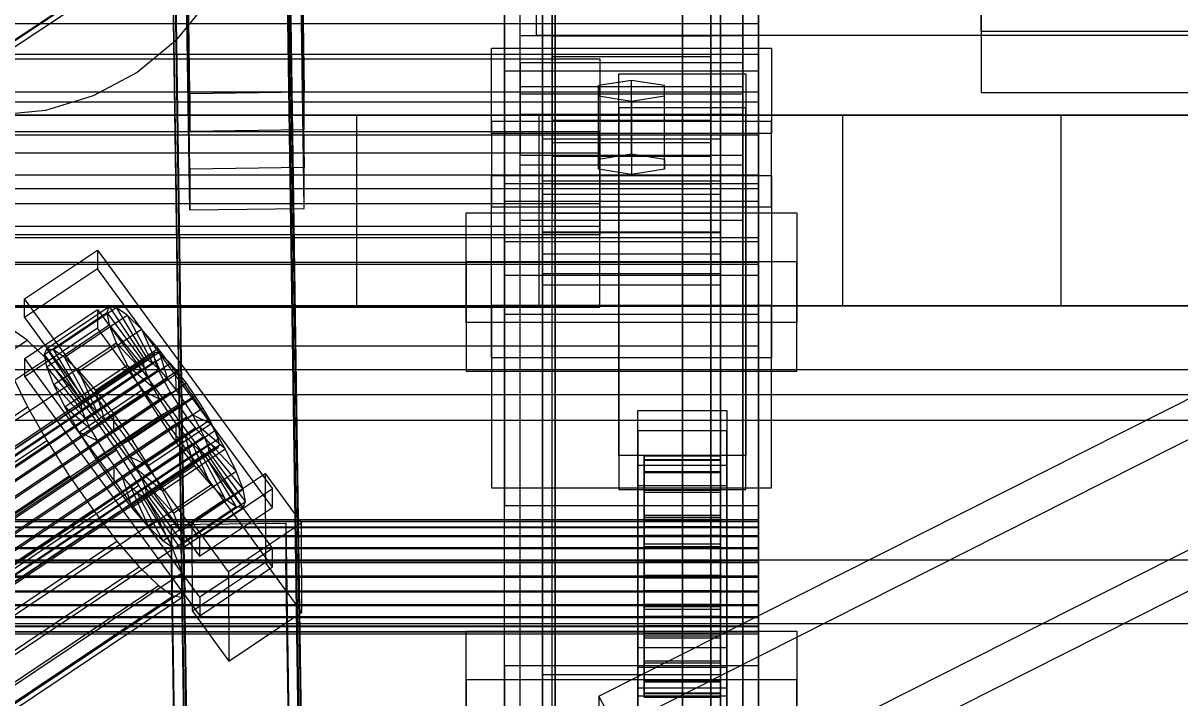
# Model space of a CAD drawing. Header units: millimetres. Extents: x -191664 to 191490, y -197311 to 10263.
# Drawn here: x 334.3 to 516.3, y -29021.7 to -28915.5 of the extents above; entities that cross this region are included whole.
import ezdxf

# ---------------------------------------------------------------- set-up
doc = ezdxf.new("R2010")
doc.units = ezdxf.units.MM
for name, color, linetype, lineweight in [('COTAS_USUARIO', 1, 'Continuous', 0), ('frontal_C01', 7, 'Continuous', 0), ('frontal_C02', 7, 'Continuous', 0), ('frontal_C03', 7, 'Continuous', 0), ('frontal_secador', 7, 'Continuous', 0)]:
    doc.layers.add(name, color=color, linetype=linetype, lineweight=lineweight)
doc.dimstyles.new('PLANTA_100', dxfattribs={"dimtxt": 250, "dimasz": 150, "dimexe": 150, "dimexo": 80, "dimgap": 100, "dimtad": 1, "dimtih": 1, "dimtoh": 1, "dimdec": 1, "dimdsep": 46, "dimcen": 0.09, "dimclrd": 1, "dimclre": 1, "dimclrt": 1, "dimadec": 0, "dimazin": 0, "dimtfac": 1, "dimtdec": 4, "dimtofl": 0, "dimtmove": 0, "dimatfit": 3, "dimfxl": 1, "dimtolj": 1, "dimtzin": 0, "dimarcsym": 0})

# ---------------------------------------------------------------- blocks, each defined once
blk = doc.blocks.new('*D116')
at = {"layer": 'COTAS_USUARIO', "color": 1, "lineweight": -2, "transparency": 16777216}
for p, q in [((1200, -29000), (1200, -28850)), ((80, -29150), (1350, -29150)), ((80, -29430), (1350, -29430)), ((1200, -29580), (1200, -29730))]:
    blk.add_line(p, q, dxfattribs=at)
at = {"layer": 'COTAS_USUARIO', "color": 1, "transparency": 16777216}
for points in [[(1175, -29000), (1225, -29000), (1200, -29150)], [(1175, -29580), (1225, -29580), (1200, -29430)]]:
    blk.add_solid(points, dxfattribs=at)
at = {"layer": 'Defpoints', "color": 0, "transparency": 16777216}
for p in [(0, -29150), (0, -29430), (1200, -29430)]:
    blk.add_point(p, dxfattribs=at)

msp = doc.modelspace()

# ---------------------------------------------------------------- linework, layer by layer
at = {"layer": 'frontal_C01', "color": 139, "true_color": 0x354b57}
for p, q in [((412.5, -28926.7), (412.5, -28651.96)), ((447.5, -28651.96), (447.5, -28926.7)), ((412.5, -28936.3), (412.5, -28661.57)), ((447.5, -28936.3), (447.5, -28661.57)), ((360.51, -28938.5), (357.65, -28746.55)), ((375.64, -28746.31), (378.51, -28938.25)), ((410, -29130.89), (410, -28746.68)), ((450, -28746.68), (450, -29130.89)), ((417.5, -28751.69), (417.5, -28917.57)), ((442.5, -28917.57), (442.5, -28751.69)), ((360.51, -28944.9), (357.65, -28752.95)), ((378.51, -28944.66), (375.64, -28752.71)), ((417.5, -29411.88), (417.5, -28752.94)), ((442.5, -28752.94), (442.5, -29411.88)), ((412.5, -29035.55), (412.5, -28760.82)), ((447.5, -28760.82), (447.5, -29035.55)), ((412.5, -29045.16), (412.5, -28770.43)), ((447.5, -29045.16), (447.5, -28770.43)), ((417.5, -29437.25), (417.5, -28778.31)), ((442.5, -29437.25), (442.5, -28778.31)), ((417.5, -28779.55), (417.5, -28945.43)), ((442.5, -28779.55), (442.5, -28945.43)), ((410, -28955.18), (410, -28783.89)), ((410, -29168.78), (410, -28784.57)), ((450, -28955.18), (450, -28783.89)), ((450, -29168.78), (450, -28784.57)), ((360.51, -29081.85), (357.65, -28889.9)), ((375.64, -28889.66), (378.51, -29081.61)), ((418, -29029.45), (418, -28892.84)), ((438, -28892.84), (438, -29029.45)), ((360.51, -29088.25), (357.65, -28896.3)), ((378.51, -29088.01), (375.64, -28896.06)), ((418, -28899.25), (418, -29035.85)), ((438, -29035.85), (438, -28899.25)), ((410, -28907.81), (410, -28955.18)), ((410, -29016.67), (410, -28907.81)), ((450, -28955.18), (450, -28907.81)), ((450, -28907.81), (450, -29016.67)), ((442.5, -28917.57), (417.5, -28917.57)), ((417.5, -28917.57), (417.5, -28945.43)), ((442.5, -28945.43), (442.5, -28917.57)), ((-450, -28920.36), (450, -28920.36)), ((450, -28920.36), (450, -28933.16)), ((450, -28920.36), (450, -28953.52)), ((447.5, -28926.7), (412.5, -28926.7)), ((412.5, -28926.7), (412.5, -28936.3)), ((447.5, -28936.3), (447.5, -28926.7)), ((450, -28933.16), (-450, -28933.16)), ((-425, -28932.57), (425, -28932.57)), ((425, -28932.57), (425, -28948.84)), ((425, -28932.57), (425, -28943.94)), ((450, -28966.32), (450, -28933.16)), ((412.5, -28936.3), (447.5, -28936.3)), ((378.51, -28938.25), (360.51, -28938.5)), ((360.51, -28938.5), (360.51, -28944.9)), ((378.51, -28944.66), (378.51, -28938.25)), ((425, -28943.94), (-425, -28943.94)), ((360.51, -28944.9), (378.51, -28944.66)), ((425, -28960.2), (425, -28943.94)), ((416, -28954.98), (416, -28945.38)), ((416, -28945.38), (444, -28945.38)), ((416, -29030.39), (416, -28945.38)), ((417.5, -28945.43), (442.5, -28945.43)), ((444, -28945.38), (444, -28954.98)), ((444, -28945.38), (444, -29030.39)), ((425, -28948.84), (-425, -28948.84)), ((425, -28960.2), (425, -28948.84)), ((450, -28953.52), (-450, -28953.52)), ((450, -28966.32), (450, -28953.52)), ((410, -28955.18), (450, -28955.18)), ((410, -29064.04), (410, -28955.18)), ((444, -28954.98), (416, -28954.98)), ((416, -28954.98), (416, -29040)), ((444, -29040), (444, -28954.98)), ((450, -29064.04), (450, -28955.18)), ((-425, -28960.2), (425, -28960.2)), ((-450, -28966.32), (450, -28966.32)), ((450, -29016.67), (410, -29016.67)), ((410, -29016.67), (410, -29064.04)), ((410, -29400.88), (410, -29016.67)), ((450, -29064.04), (450, -29016.67)), ((450, -29016.67), (450, -29400.88))]:
    msp.add_line(p, q, dxfattribs=at)
at = {"layer": 'frontal_C01', "color": 252, "true_color": 0x83939a}
for p, q in [((175.52, -29022.61), (359.83, -28900.28)), ((173.58, -29024.04), (357.89, -28901.71)), ((175.03, -29024.04), (359.34, -28901.71))]:
    msp.add_line(p, q, dxfattribs=at)
at = {"layer": 'frontal_C02', "color": 139, "true_color": 0x354b57}
for p, q in [((485, -28916.83), (485, -28694.71)), ((485, -28704.27), (485, -28926.4)), ((360.51, -28926.63), (357.65, -28732.87)), ((375.64, -28732.62), (378.51, -28926.39)), ((416, -28948.52), (416, -28733.34)), ((444, -28733.34), (444, -28948.52)), ((360.51, -28932.48), (357.65, -28738.71)), ((378.51, -28932.24), (375.64, -28738.47)), ((416, -28741.53), (416, -28956.7)), ((444, -28956.7), (444, -28741.53)), ((410, -28923.04), (410, -28766.68)), ((450, -28766.68), (450, -28923.04)), ((410, -28961.29), (410, -28804.93)), ((450, -28961.29), (450, -28804.93)), ((360.51, -29057.42), (357.65, -28863.65)), ((375.64, -28863.41), (378.51, -29057.18)), ((360.51, -29063.27), (357.65, -28869.5)), ((378.51, -29063.02), (375.64, -28869.25)), ((416, -29109.26), (416, -28894.09)), ((424.86, -29021.46), (674.86, -28895.23)), ((444, -28894.09), (444, -29109.26)), ((416, -28902.27), (416, -29117.45)), ((674.86, -28901.65), (424.86, -29027.89)), ((444, -29117.45), (444, -28902.27)), ((415, -28904.02), (415, -28917.41)), ((415, -28905.72), (415, -28917.41)), ((435.14, -29040.07), (685.14, -28913.83)), ((415, -28917.41), (760, -28917.41)), ((775, -28916.83), (485, -28916.83)), ((485, -28916.83), (485, -28926.4)), ((-425, -28921.12), (425, -28921.12)), ((425, -28921.12), (425, -28935.97)), ((425, -28921.12), (425, -28932.6)), ((435.14, -29046.5), (685.14, -28920.26)), ((450, -28923.04), (410, -28923.04)), ((410, -28923.04), (410, -28961.29)), ((410, -29022.41), (410, -28923.04)), ((450, -28961.29), (450, -28923.04)), ((450, -28923.04), (450, -29022.41)), ((378.51, -28926.39), (360.51, -28926.63)), ((360.51, -28926.63), (360.51, -28932.48)), ((378.51, -28932.24), (378.51, -28926.39)), ((485, -28926.4), (775, -28926.4)), ((425, -28932.6), (-425, -28932.6)), ((360.51, -28932.48), (378.51, -28932.24)), ((416, -28942.49), (416, -28933.73)), ((416, -28933.73), (444, -28933.73)), ((416, -29018.08), (416, -28933.73)), ((425, -28947.45), (425, -28932.6)), ((444, -28933.73), (444, -28942.49)), ((444, -28933.73), (444, -29018.08)), ((425, -28935.97), (-425, -28935.97)), ((425, -28947.45), (425, -28935.97)), ((412.5, -28946.55), (412.5, -28937.78)), ((412.5, -28937.78), (447.5, -28937.78)), ((412.5, -29119.49), (412.5, -28937.78)), ((447.5, -28937.78), (447.5, -28946.55)), ((447.5, -28937.78), (447.5, -29119.49)), ((408, -28959.97), (408, -28939.51)), ((408, -28939.51), (452, -28939.51)), ((408, -28968.2), (408, -28939.51)), ((452, -28939.51), (452, -28959.97)), ((452, -28939.51), (452, -28968.2)), ((444, -28942.49), (416, -28942.49)), ((416, -28942.49), (416, -29026.85)), ((444, -29026.85), (444, -28942.49)), ((450, -28943.6), (410, -28943.6)), ((410, -28943.6), (410, -28991.42)), ((410, -29099.96), (410, -28943.6)), ((450, -28991.42), (450, -28943.6)), ((450, -28943.6), (450, -29099.96)), ((447.5, -28946.55), (412.5, -28946.55)), ((412.5, -29128.25), (412.5, -28946.55)), ((447.5, -29128.25), (447.5, -28946.55)), ((-425, -28947.45), (425, -28947.45)), ((444, -28948.52), (416, -28948.52)), ((416, -28948.52), (416, -28956.7)), ((444, -28956.7), (444, -28948.52)), ((334.5, -28958.92), (345.97, -28951.23)), ((345.97, -28951.23), (345.98, -28954.16)), ((345.97, -28951.23), (373.5, -28988.83)), ((345.98, -28954.16), (334.51, -28961.84)), ((373.51, -28991.75), (345.98, -28954.16)), ((416, -28956.7), (444, -28956.7)), ((334.51, -28961.84), (334.5, -28958.92)), ((362.03, -28996.51), (334.5, -28958.92)), ((334.54, -28968.27), (346.01, -28960.59)), ((346.01, -28960.59), (346.02, -28963.51)), ((346.01, -28960.59), (373.54, -28998.18)), ((452, -28959.97), (408, -28959.97)), ((408, -28959.97), (408, -28988.66)), ((452, -28988.66), (452, -28959.97)), ((334.51, -28961.84), (362.04, -28999.43)), ((410, -28961.29), (450, -28961.29)), ((410, -29060.66), (410, -28961.29)), ((450, -29060.66), (450, -28961.29)), ((346.02, -28963.51), (334.55, -28971.19)), ((373.55, -29001.1), (346.02, -28963.51)), ((334.55, -28971.19), (334.54, -28968.27)), ((362.07, -29005.86), (334.54, -28968.27)), ((452, -28968.2), (408, -28968.2)), ((408, -28968.2), (408, -28988.66)), ((452, -28988.66), (452, -28968.2)), ((334.55, -28971.19), (362.08, -29008.78)), ((360.88, -28994.07), (372.35, -28986.38)), ((372.35, -28986.38), (372.41, -29000.41)), ((372.35, -28986.38), (378.09, -28994.21)), ((373.5, -28988.83), (362.03, -28996.51)), ((373.51, -28991.75), (373.5, -28988.83)), ((408, -28988.66), (452, -28988.66)), ((362.04, -28999.43), (373.51, -28991.75)), ((410, -28991.42), (450, -28991.42)), ((410, -29147.78), (410, -28991.42)), ((450, -29147.78), (450, -28991.42)), ((357.65, -28994.44), (375.64, -28994.19)), ((357.65, -29000.28), (357.65, -28994.44)), ((360.51, -29188.2), (357.65, -28994.44)), ((360.94, -29008.09), (360.88, -28994.07)), ((366.62, -29001.9), (360.88, -28994.07)), ((378.09, -28994.21), (366.62, -29001.9)), ((375.64, -28994.19), (375.64, -29000.04)), ((375.64, -28994.19), (378.51, -29187.96)), ((378.14, -29008.24), (378.09, -28994.21)), ((362.03, -28996.51), (362.04, -28999.43)), ((373.54, -28998.18), (362.07, -29005.86)), ((373.55, -29001.1), (373.54, -28998.18)), ((375.64, -29000.04), (357.65, -29000.28)), ((360.51, -29194.05), (357.65, -29000.28)), ((372.41, -29000.41), (360.94, -29008.09)), ((362.08, -29008.78), (373.55, -29001.1)), ((378.14, -29008.24), (372.41, -29000.41)), ((378.51, -29193.81), (375.64, -29000.04)), ((366.62, -29001.9), (366.68, -29015.93)), ((362.07, -29005.86), (362.08, -29008.78)), ((360.94, -29008.09), (366.68, -29015.93)), ((366.68, -29015.93), (378.14, -29008.24)), ((404, -29029.9), (404, -29011.2)), ((404, -29011.2), (456, -29011.2)), ((404, -29018.85), (404, -29011.2)), ((456, -29011.2), (456, -29029.9)), ((456, -29011.2), (456, -29018.85)), ((456, -29018.85), (404, -29018.85)), ((404, -29018.85), (404, -29037.55)), ((444, -29018.08), (416, -29018.08)), ((416, -29018.08), (416, -29026.85)), ((444, -29026.85), (444, -29018.08)), ((456, -29037.55), (456, -29018.85)), ((435.14, -29040.07), (424.86, -29021.46)), ((424.86, -29021.46), (424.86, -29027.89))]:
    msp.add_line(p, q, dxfattribs=at)
at = {"layer": 'frontal_C02', "color": 155, "true_color": 0x617580}
for p, q in [((337.64, -28967.64), (347.47, -28961.05)), ((338.01, -28966.71), (347.84, -28960.12)), ((339.09, -28966.85), (348.92, -28960.27)), ((347.84, -28960.12), (347.47, -28961.05)), ((347.47, -28961.05), (353.21, -28968.88)), ((347.47, -28961.05), (347.85, -28963)), ((348.92, -28960.27), (347.84, -28960.12)), ((347.84, -28960.12), (353.38, -28968.44)), ((350.65, -28961.48), (348.92, -28960.27)), ((348.92, -28960.27), (353.89, -28968.51)), ((338.02, -28969.58), (347.85, -28963)), ((340.82, -28968.07), (350.65, -28961.48)), ((347.85, -28963), (353.38, -28969.8)), ((347.85, -28963), (348.94, -28965.82)), ((352.9, -28963.68), (350.65, -28961.48)), ((350.65, -28961.48), (354.71, -28969.09)), ((343.07, -28970.27), (352.9, -28963.68)), ((355.53, -28966.72), (352.9, -28963.68)), ((352.9, -28963.68), (355.78, -28970.13)), ((337.64, -28967.64), (338.01, -28966.71)), ((343.55, -28975.03), (338.01, -28966.71)), ((338.01, -28966.71), (339.09, -28966.85)), ((339.11, -28972.41), (348.94, -28965.82)), ((345.7, -28973.3), (355.53, -28966.72)), ((348.94, -28965.82), (353.9, -28971.14)), ((348.94, -28965.82), (350.68, -28969.34)), ((358.34, -28970.38), (355.53, -28966.72)), ((355.53, -28966.72), (357.02, -28971.57)), ((343.38, -28975.47), (337.64, -28967.64)), ((338.02, -28969.58), (337.64, -28967.64)), ((344.06, -28975.1), (339.09, -28966.85)), ((339.09, -28966.85), (340.82, -28968.07)), ((344.88, -28975.67), (340.82, -28968.07)), ((340.82, -28968.07), (343.07, -28970.27)), ((353.38, -28968.44), (343.55, -28975.03)), ((353.89, -28968.51), (344.06, -28975.1)), ((353.21, -28968.88), (353.38, -28968.44)), ((353.38, -28968.44), (353.89, -28968.51)), ((353.89, -28968.51), (354.71, -28969.09)), ((343.55, -28976.39), (338.02, -28969.58)), ((339.11, -28972.41), (338.02, -28969.58)), ((340.85, -28975.92), (350.68, -28969.34)), ((345.95, -28976.72), (343.07, -28970.27)), ((343.07, -28970.27), (345.7, -28973.3)), ((353.21, -28968.88), (343.38, -28975.47)), ((353.38, -28969.8), (343.55, -28976.39)), ((354.71, -28969.09), (344.88, -28975.67)), ((355.78, -28970.13), (345.95, -28976.72)), ((358.34, -28970.38), (348.52, -28976.97)), ((350.68, -28969.34), (354.72, -28972.81)), ((350.68, -28969.34), (352.94, -28973.3)), ((353.38, -28969.8), (353.21, -28968.88)), ((353.9, -28971.14), (353.38, -28969.8)), ((354.71, -28969.09), (355.78, -28970.13)), ((355.78, -28970.13), (357.02, -28971.57)), ((358.36, -28973.3), (358.34, -28970.38)), ((361.17, -28974.42), (358.34, -28970.38)), ((353.9, -28971.14), (344.07, -28977.73)), ((357.02, -28971.57), (347.19, -28978.15)), ((354.72, -28972.81), (353.9, -28971.14)), ((357.02, -28971.57), (358.36, -28973.3)), ((344.07, -28977.73), (339.11, -28972.41)), ((340.85, -28975.92), (339.11, -28972.41)), ((343.11, -28979.89), (352.94, -28973.3)), ((354.72, -28972.81), (344.9, -28979.39)), ((347.19, -28978.15), (345.7, -28973.3)), ((345.7, -28973.3), (348.52, -28976.97)), ((348.53, -28979.89), (358.36, -28973.3)), ((352.94, -28973.3), (355.8, -28974.69)), ((352.94, -28973.3), (355.57, -28977.44)), ((355.8, -28974.69), (354.72, -28972.81)), ((358.36, -28973.3), (359.69, -28975.22)), ((343.55, -28975.03), (343.38, -28975.47)), ((343.38, -28975.47), (343.55, -28976.39)), ((344.06, -28975.1), (343.55, -28975.03)), ((344.88, -28975.67), (344.06, -28975.1)), ((345.95, -28976.72), (344.88, -28975.67)), ((355.8, -28974.69), (345.97, -28981.27)), ((359.69, -28975.22), (349.86, -28981.8)), ((351.34, -28981.01), (361.17, -28974.42)), ((357.04, -28976.65), (355.8, -28974.69)), ((361.17, -28974.42), (359.69, -28975.22)), ((359.69, -28975.22), (360.94, -28977.18)), ((363.8, -28978.56), (361.17, -28974.42)), ((344.9, -28979.39), (340.85, -28975.92)), ((343.11, -28979.89), (340.85, -28975.92)), ((343.55, -28976.39), (344.07, -28977.73)), ((345.74, -28984.03), (355.57, -28977.44)), ((347.19, -28978.15), (345.95, -28976.72)), ((357.04, -28976.65), (347.21, -28983.23)), ((348.52, -28976.97), (348.53, -28979.89)), ((348.52, -28976.97), (351.34, -28981.01)), ((360.94, -28977.18), (351.11, -28983.76)), ((355.57, -28977.44), (357.04, -28976.65)), ((355.57, -28977.44), (358.39, -28981.49)), ((358.38, -28978.56), (357.04, -28976.65)), ((363.8, -28978.56), (360.94, -28977.18)), ((360.94, -28977.18), (362.01, -28979.06)), ((344.07, -28977.73), (344.9, -28979.39)), ((344.9, -28979.39), (345.97, -28981.27)), ((348.53, -28979.89), (347.19, -28978.15)), ((358.38, -28978.56), (348.55, -28985.15)), ((362.01, -28979.06), (352.18, -28985.64)), ((353.97, -28985.15), (363.8, -28978.56)), ((358.39, -28981.49), (358.38, -28978.56)), ((359.71, -28980.3), (358.38, -28978.56)), ((366.06, -28982.53), (362.01, -28979.06)), ((362.01, -28979.06), (362.83, -28980.72)), ((366.06, -28982.53), (363.8, -28978.56)), ((345.97, -28981.27), (343.11, -28979.89)), ((345.74, -28984.03), (343.11, -28979.89)), ((345.97, -28981.27), (347.21, -28983.23)), ((349.86, -28981.8), (348.53, -28979.89)), ((349.86, -28981.8), (351.34, -28981.01)), ((359.71, -28980.3), (349.88, -28986.88)), ((351.34, -28981.01), (353.97, -28985.15)), ((362.83, -28980.72), (353, -28987.31)), ((361.21, -28985.15), (359.71, -28980.3)), ((360.96, -28981.73), (359.71, -28980.3)), ((367.79, -28986.04), (362.83, -28980.72)), ((362.83, -28980.72), (363.35, -28982.06)), ((348.56, -28988.07), (358.39, -28981.49)), ((351.11, -28983.76), (349.86, -28981.8)), ((360.96, -28981.73), (351.13, -28988.32)), ((362.03, -28982.78), (352.2, -28989.36)), ((363.35, -28982.06), (353.52, -28988.65)), ((363.53, -28982.98), (353.7, -28989.57)), ((356.23, -28989.11), (366.06, -28982.53)), ((358.39, -28981.49), (361.21, -28985.15)), ((363.84, -28988.18), (360.96, -28981.73)), ((362.03, -28982.78), (360.96, -28981.73)), ((366.09, -28990.38), (362.03, -28982.78)), ((362.84, -28983.35), (362.03, -28982.78)), ((368.89, -28988.87), (363.35, -28982.06)), ((363.35, -28982.06), (363.53, -28982.98)), ((363.53, -28982.98), (363.36, -28983.42)), ((369.27, -28990.81), (363.53, -28982.98)), ((367.79, -28986.04), (366.06, -28982.53)), ((347.21, -28983.23), (345.74, -28984.03)), ((348.56, -28988.07), (345.74, -28984.03)), ((347.21, -28983.23), (348.55, -28985.15)), ((352.18, -28985.64), (351.11, -28983.76)), ((351.11, -28983.76), (353.97, -28985.15)), ((362.84, -28983.35), (353.01, -28989.94)), ((363.36, -28983.42), (353.53, -28990.01)), ((367.82, -28991.6), (362.84, -28983.35)), ((363.36, -28983.42), (362.84, -28983.35)), ((368.9, -28991.74), (363.36, -28983.42)), ((348.55, -28985.15), (348.56, -28988.07)), ((348.55, -28985.15), (349.88, -28986.88)), ((351.38, -28991.73), (361.21, -28985.15)), ((353, -28987.31), (352.18, -28985.64)), ((352.18, -28985.64), (356.23, -28989.11)), ((353.97, -28985.15), (356.23, -28989.11)), ((357.96, -28992.63), (367.79, -28986.04)), ((361.21, -28985.15), (363.84, -28988.18)), ((368.89, -28988.87), (367.79, -28986.04)), ((351.38, -28991.73), (348.56, -28988.07)), ((349.88, -28986.88), (351.38, -28991.73)), ((349.88, -28986.88), (351.13, -28988.32)), ((351.13, -28988.32), (354.01, -28994.77)), ((351.13, -28988.32), (352.2, -28989.36)), ((353.52, -28988.65), (353, -28987.31)), ((353, -28987.31), (357.96, -28992.63)), ((354.01, -28994.77), (363.84, -28988.18)), ((363.84, -28988.18), (366.09, -28990.38)), ((352.2, -28989.36), (356.26, -28996.97)), ((352.2, -28989.36), (353.01, -28989.94)), ((353.01, -28989.94), (357.99, -28998.18)), ((353.01, -28989.94), (353.53, -28990.01)), ((353.7, -28989.57), (353.52, -28988.65)), ((353.52, -28988.65), (359.06, -28995.45)), ((353.53, -28990.01), (353.7, -28989.57)), ((353.53, -28990.01), (359.07, -28998.33)), ((353.7, -28989.57), (359.44, -28997.4)), ((356.23, -28989.11), (357.96, -28992.63)), ((356.26, -28996.97), (366.09, -28990.38)), ((359.06, -28995.45), (368.89, -28988.87)), ((366.09, -28990.38), (367.82, -28991.6)), ((369.27, -28990.81), (368.89, -28988.87)), ((354.01, -28994.77), (351.38, -28991.73)), ((357.99, -28998.18), (367.82, -28991.6)), ((359.07, -28998.33), (368.9, -28991.74)), ((359.44, -28997.4), (369.27, -28990.81)), ((367.82, -28991.6), (368.9, -28991.74)), ((368.9, -28991.74), (369.27, -28990.81)), ((357.96, -28992.63), (359.06, -28995.45)), ((356.26, -28996.97), (354.01, -28994.77)), ((359.06, -28995.45), (359.44, -28997.4)), ((357.99, -28998.18), (356.26, -28996.97)), ((359.44, -28997.4), (359.07, -28998.33)), ((359.07, -28998.33), (357.99, -28998.18))]:
    msp.add_line(p, q, dxfattribs=at)
at = {"layer": 'frontal_C02', "color": 252, "true_color": 0x83939a}
for p, q in [((334.94, -28965.4), (332.63, -28963.77)), ((150.63, -29088.88), (334.94, -28965.4)), ((337.95, -28968.34), (334.94, -28965.4)), ((153.64, -29091.82), (337.95, -28968.34)), ((341.46, -28972.39), (337.95, -28968.34)), ((332.66, -28971.2), (334.98, -28975.9)), ((157.15, -29095.88), (341.46, -28972.39)), ((345.23, -28977.29), (341.46, -28972.39)), ((150.67, -29099.38), (334.98, -28975.9)), ((345.23, -28977.29), (160.92, -29100.77)), ((334.98, -28975.9), (338, -28981.2)), ((349, -28982.69), (345.23, -28977.29)), ((153.69, -29104.68), (338, -28981.2)), ((338, -28981.2), (341.52, -28986.74)), ((164.69, -29106.18), (349, -28982.69)), ((352.52, -28988.23), (349, -28982.69)), ((157.21, -29110.22), (341.52, -28986.74)), ((341.52, -28986.74), (345.29, -28992.14)), ((168.21, -29111.72), (352.52, -28988.23)), ((355.54, -28993.53), (352.52, -28988.23)), ((160.98, -29115.62), (345.29, -28992.14)), ((345.29, -28992.14), (349.06, -28997.03)), ((171.23, -29117.01), (355.54, -28993.53)), ((357.86, -28998.23), (355.54, -28993.53)), ((164.75, -29120.52), (349.06, -28997.03)), ((349.06, -28997.03), (352.57, -29001.09)), ((173.55, -29121.71), (357.86, -28998.23)), ((359.33, -29002.01), (357.86, -28998.23)), ((168.26, -29124.57), (352.57, -29001.09)), ((352.57, -29001.09), (355.58, -29004.03)), ((175.02, -29125.49), (359.33, -29002.01)), ((359.83, -29004.61), (359.33, -29002.01)), ((171.28, -29127.51), (355.58, -29004.03)), ((175.52, -29128.09), (359.83, -29004.61)), ((355.58, -29004.03), (357.89, -29005.65)), ((359.34, -29005.85), (359.83, -29004.61)), ((173.58, -29129.14), (357.89, -29005.65)), ((175.03, -29129.33), (359.34, -29005.85)), ((357.89, -29005.65), (359.34, -29005.85))]:
    msp.add_line(p, q, dxfattribs=at)
at = {"layer": 'frontal_C02', "color": 9, "true_color": 0xbac6cb}
for p, q in [((141.04, -29111.03), (354.84, -28967.79)), ((141.22, -29110.59), (355.02, -28967.35)), ((141.73, -29110.66), (355.53, -28967.42)), ((142.55, -29111.23), (356.35, -28967.99)), ((355.02, -28967.35), (354.84, -28967.79)), ((354.84, -28967.79), (355.02, -28968.71)), ((355.53, -28967.42), (355.02, -28967.35)), ((356.35, -28967.99), (355.53, -28967.42)), ((357.42, -28969.03), (356.35, -28967.99)), ((141.22, -29111.95), (355.02, -28968.71)), ((141.74, -29113.29), (355.54, -28970.05)), ((143.62, -29112.27), (357.42, -28969.03)), ((355.02, -28968.71), (355.54, -28970.05)), ((355.54, -28970.05), (356.36, -28971.71)), ((358.66, -28970.47), (357.42, -28969.03)), ((142.56, -29114.95), (356.36, -28971.71)), ((144.86, -29113.71), (358.66, -28970.47)), ((360, -28972.2), (146.2, -29115.45)), ((356.36, -28971.71), (357.43, -28973.59)), ((360, -28972.2), (358.66, -28970.47)), ((361.33, -28974.12), (360, -28972.2)), ((143.64, -29116.83), (357.43, -28973.59)), ((357.43, -28973.59), (358.68, -28975.55)), ((144.88, -29118.79), (358.68, -28975.55)), ((147.53, -29117.36), (361.33, -28974.12)), ((358.68, -28975.55), (360.02, -28977.47)), ((362.58, -28976.08), (361.33, -28974.12)), ((146.22, -29120.71), (360.02, -28977.47)), ((148.78, -29119.32), (362.58, -28976.08)), ((360.02, -28977.47), (361.35, -28979.2)), ((363.65, -28977.96), (362.58, -28976.08)), ((147.55, -29122.44), (361.35, -28979.2)), ((149.85, -29121.2), (363.65, -28977.96)), ((361.35, -28979.2), (362.6, -28980.64)), ((364.47, -28979.62), (363.65, -28977.96)), ((148.8, -29123.88), (362.6, -28980.64)), ((150.67, -29122.87), (364.47, -28979.62)), ((151.19, -29124.2), (364.99, -28980.96)), ((362.6, -28980.64), (363.66, -28981.68)), ((364.99, -28980.96), (364.47, -28979.62)), ((365.17, -28981.88), (364.99, -28980.96)), ((149.86, -29124.92), (363.66, -28981.68)), ((150.68, -29125.5), (364.48, -28982.25)), ((151.2, -29125.57), (364.99, -28982.32)), ((151.37, -29125.12), (365.17, -28981.88)), ((363.66, -28981.68), (364.48, -28982.25)), ((364.48, -28982.25), (364.99, -28982.32)), ((364.99, -28982.32), (365.17, -28981.88))]:
    msp.add_line(p, q, dxfattribs=at)
at = {"layer": 'frontal_C03', "color": 139, "true_color": 0x354b57}
for p, q in [((417.5, -28920.75), (417.5, -28528.68)), ((442.5, -28528.68), (442.5, -28920.75)), ((417.5, -28930.81), (417.5, -28538.74)), ((442.5, -28930.81), (442.5, -28538.74)), ((412.5, -28921.74), (412.5, -28594.3)), ((447.5, -28594.3), (447.5, -28921.74)), ((412.5, -28929.82), (412.5, -28602.38)), ((447.5, -28929.82), (447.5, -28602.38)), ((410, -28940.77), (410, -28617.6)), ((450, -28940.77), (450, -28617.6)), ((410, -28949.86), (410, -28885.22)), ((450, -28949.86), (450, -28885.22)), ((410, -28901.7), (410, -28949.86)), ((410, -29224.87), (410, -28901.7)), ((410, -28902.25), (410, -28940.77)), ((410, -29225.42), (410, -28902.25)), ((450, -28949.86), (450, -28901.7)), ((450, -28901.7), (450, -29224.87)), ((450, -28940.77), (450, -28902.25)), ((450, -28902.25), (450, -29225.42)), ((417.5, -28936.51), (417.5, -28906.51)), ((442.5, -28906.51), (442.5, -28936.51)), ((417.5, -28908.71), (417.5, -28934.31)), ((417.5, -29559.32), (417.5, -28908.71)), ((442.5, -28934.31), (442.5, -28908.71)), ((442.5, -28908.71), (442.5, -29559.32)), ((417.5, -28910.78), (417.5, -28940.78)), ((442.5, -28940.78), (442.5, -28910.78)), ((-450, -28915.58), (450, -28915.58)), ((450, -28915.58), (450, -28926.35)), ((450, -28915.58), (450, -28949.28)), ((412.5, -28925.55), (412.5, -28917.47)), ((412.5, -28917.47), (447.5, -28917.47)), ((412.5, -29244.91), (412.5, -28917.47)), ((447.5, -28917.47), (447.5, -28925.55)), ((447.5, -28917.47), (447.5, -29244.91)), ((408, -28932.88), (408, -28919.42)), ((408, -28919.42), (452, -28919.42)), ((408, -28930.97), (408, -28919.42)), ((452, -28919.42), (452, -28932.88)), ((452, -28919.42), (452, -28930.97)), ((417.5, -28930.81), (417.5, -28920.75)), ((417.5, -28920.75), (442.5, -28920.75)), ((442.5, -28920.75), (442.5, -28930.81)), ((447.5, -28921.74), (412.5, -28921.74)), ((412.5, -28921.74), (412.5, -28929.82)), ((447.5, -28929.82), (447.5, -28921.74)), ((428, -28928.84), (428, -28923.46)), ((428, -28923.46), (448, -28923.46)), ((428, -28983.55), (428, -28923.46)), ((448, -28923.46), (448, -28928.84)), ((448, -28923.46), (448, -28983.55)), ((450, -28926.35), (-450, -28926.35)), ((447.5, -28925.55), (412.5, -28925.55)), ((412.5, -29252.99), (412.5, -28925.55)), ((447.5, -29252.99), (447.5, -28925.55)), ((450, -28960.06), (450, -28926.35)), ((-450, -28927.89), (450, -28927.89)), ((450, -28927.89), (450, -28941.57)), ((450, -28927.89), (450, -28939.45)), ((412.5, -28929.82), (447.5, -28929.82)), ((448, -28928.84), (428, -28928.84)), ((428, -28928.84), (428, -28988.94)), ((448, -28988.94), (448, -28928.84)), ((452, -28930.97), (408, -28930.97)), ((408, -28930.97), (408, -28944.44)), ((442.5, -28930.81), (417.5, -28930.81)), ((452, -28944.44), (452, -28930.97)), ((452, -28932.88), (408, -28932.88)), ((408, -28932.88), (408, -28944.44)), ((452, -28944.44), (452, -28932.88)), ((417.5, -28934.31), (442.5, -28934.31)), ((417.5, -29584.92), (417.5, -28934.31)), ((442.5, -29584.92), (442.5, -28934.31)), ((442.5, -28936.51), (417.5, -28936.51)), ((417.5, -28936.51), (417.5, -28940.78)), ((442.5, -28936.51), (442.5, -28940.78)), ((450, -28939.45), (-450, -28939.45)), ((450, -28953.13), (450, -28939.45)), ((410, -28940.77), (450, -28940.77)), ((410, -29263.94), (410, -28940.77)), ((416, -28948.4), (416, -28940.32)), ((416, -28940.32), (444, -28940.32)), ((416, -28951.88), (416, -28940.32)), ((417.5, -28940.78), (442.5, -28940.78)), ((444, -28940.32), (444, -28948.4)), ((444, -28940.32), (444, -28951.88)), ((450, -29263.94), (450, -28940.77)), ((450, -28941.57), (-450, -28941.57)), ((450, -28953.13), (450, -28941.57)), ((408, -28944.44), (452, -28944.44)), ((404, -28962.61), (404, -28945.37)), ((404, -28945.37), (456, -28945.37)), ((404, -28953.08), (404, -28945.37)), ((456, -28945.37), (456, -28962.61)), ((456, -28945.37), (456, -28953.08)), ((444, -28948.4), (416, -28948.4)), ((416, -28948.4), (416, -28959.96)), ((444, -28959.96), (444, -28948.4)), ((450, -28949.28), (-450, -28949.28)), ((410, -28949.86), (450, -28949.86)), ((410, -29273.03), (410, -28949.86)), ((450, -28960.06), (450, -28949.28)), ((450, -29273.03), (450, -28949.86)), ((444, -28951.88), (416, -28951.88)), ((416, -28951.88), (416, -28959.96)), ((444, -28959.96), (444, -28951.88)), ((-450, -28953.13), (450, -28953.13)), ((456, -28953.08), (404, -28953.08)), ((404, -28953.08), (404, -28970.31)), ((456, -28970.31), (456, -28953.08)), ((-450, -28960.06), (450, -28960.06)), ((416, -28959.96), (444, -28959.96)), ((456, -28962.61), (404, -28962.61)), ((404, -28962.61), (404, -28970.31)), ((456, -28970.31), (456, -28962.61)), ((404, -28970.31), (456, -28970.31)), ((431, -28979.7), (431, -28976.47)), ((431, -28976.47), (445, -28976.47)), ((431, -29016.91), (431, -28976.47)), ((445, -28976.47), (445, -28979.7)), ((445, -28976.47), (445, -29016.91)), ((445, -28979.7), (431, -28979.7)), ((431, -28979.7), (431, -29020.15)), ((445, -29020.15), (445, -28979.7)), ((448, -28983.55), (428, -28983.55)), ((428, -28983.55), (428, -28988.94)), ((448, -28988.94), (448, -28983.55)), ((431, -28988.32), (431, -28985.08)), ((431, -28985.08), (445, -28985.08)), ((431, -29025.53), (431, -28985.08)), ((445, -28985.08), (445, -28988.32)), ((445, -28985.08), (445, -29025.53)), ((445, -28988.32), (431, -28988.32)), ((431, -28988.32), (431, -29028.76)), ((445, -29028.76), (445, -28988.32)), ((428, -28988.94), (448, -28988.94)), ((431, -29026.14), (431, -29013.76)), ((431, -29013.76), (445, -29013.76)), ((431, -29021.46), (431, -29013.76)), ((445, -29013.76), (445, -29026.14)), ((445, -29013.76), (445, -29021.46)), ((445, -29016.91), (431, -29016.91)), ((431, -29016.91), (431, -29020.15)), ((445, -29020.15), (445, -29016.91)), ((431, -29020.15), (445, -29020.15)), ((445, -29021.46), (431, -29021.46)), ((431, -29021.46), (431, -29033.85)), ((445, -29033.85), (445, -29021.46))]:
    msp.add_line(p, q, dxfattribs=at)
at = {"layer": 'frontal_C03', "color": 9, "true_color": 0xbdc8cc}
for p, q in [((430, -28924.53), (424.8, -28925.34)), ((435.2, -28925.34), (430, -28924.53)), ((430, -28936.09), (430, -28924.53)), ((424.8, -28925.34), (424.8, -28926.96)), ((424.8, -28936.9), (424.8, -28925.34)), ((435.2, -28926.96), (435.2, -28925.34)), ((435.2, -28936.9), (435.2, -28925.34)), ((424.8, -28926.96), (430, -28927.76)), ((424.8, -28938.51), (424.8, -28926.96)), ((430, -28927.76), (435.2, -28926.96)), ((430, -28927.76), (430, -28939.32)), ((435.2, -28938.51), (435.2, -28926.96)), ((424.8, -28936.9), (430, -28936.09)), ((424.8, -28938.51), (424.8, -28936.9)), ((430, -28936.09), (435.2, -28936.9)), ((435.2, -28936.9), (435.2, -28938.51)), ((430, -28939.32), (424.8, -28938.51)), ((435.2, -28938.51), (430, -28939.32))]:
    msp.add_line(p, q, dxfattribs=at)
at = {"layer": 'frontal_C03', "color": 155, "true_color": 0x617580}
for p, q in [((432, -28993.62), (432, -28983.62)), ((432, -28983.62), (432, -28984.21)), ((432, -28983.62), (444, -28983.62)), ((432, -28984.32), (432, -28983.62)), ((432, -28993.9), (432, -28984.21)), ((432, -28984.21), (432, -28986.06)), ((432, -28984.21), (444, -28984.21)), ((432, -28993.95), (432, -28984.32)), ((432, -28984.32), (444, -28984.32)), ((432, -28986.26), (432, -28984.32)), ((444, -28984.21), (444, -28983.62)), ((444, -28983.62), (444, -28993.62)), ((444, -28983.62), (444, -28984.32)), ((444, -28986.06), (444, -28984.21)), ((444, -28984.21), (444, -28993.9)), ((444, -28984.32), (444, -28993.95)), ((444, -28984.32), (444, -28986.26)), ((432, -28994.77), (432, -28986.06)), ((432, -28986.06), (432, -28989.03)), ((432, -28986.06), (444, -28986.06)), ((432, -28994.87), (432, -28986.26)), ((432, -28986.26), (444, -28986.26)), ((432, -28989.33), (432, -28986.26)), ((444, -28989.03), (444, -28986.06)), ((444, -28986.06), (444, -28994.77)), ((444, -28986.26), (444, -28994.87)), ((444, -28986.26), (444, -28989.33)), ((432, -28996.18), (432, -28989.03)), ((432, -28989.03), (432, -28992.94)), ((432, -28989.03), (444, -28989.03)), ((432, -28996.32), (432, -28989.33)), ((432, -28989.33), (444, -28989.33)), ((432, -28993.29), (432, -28989.33)), ((444, -28992.94), (444, -28989.03)), ((444, -28989.03), (444, -28996.18)), ((444, -28989.33), (444, -28996.32)), ((444, -28989.33), (444, -28993.29)), ((432, -28998.03), (432, -28992.94)), ((432, -28992.94), (432, -28997.5)), ((432, -28992.94), (444, -28992.94)), ((432, -28998.2), (432, -28993.29)), ((432, -28993.29), (444, -28993.29)), ((432, -28997.9), (432, -28993.29)), ((432, -28993.9), (432, -28993.62)), ((444, -28993.62), (432, -28993.62)), ((432, -28993.62), (432, -28993.95)), ((432, -28994.77), (432, -28993.9)), ((444, -28993.9), (432, -28993.9)), ((444, -28993.95), (432, -28993.95)), ((432, -28993.95), (432, -28994.87)), ((444, -28997.5), (444, -28992.94)), ((444, -28992.94), (444, -28998.03)), ((444, -28993.29), (444, -28998.2)), ((444, -28993.29), (444, -28997.9)), ((444, -28993.62), (444, -28993.9)), ((444, -28993.95), (444, -28993.62)), ((444, -28993.9), (444, -28994.77)), ((444, -28994.87), (444, -28993.95)), ((432, -28996.18), (432, -28994.77)), ((444, -28994.77), (432, -28994.77)), ((444, -28994.87), (432, -28994.87)), ((432, -28994.87), (432, -28996.32)), ((444, -28994.77), (444, -28996.18)), ((444, -28996.32), (444, -28994.87)), ((432, -28998.03), (432, -28996.18)), ((444, -28996.18), (432, -28996.18)), ((444, -28996.32), (432, -28996.32)), ((432, -28996.32), (432, -28998.2)), ((432, -28997.5), (432, -29000.19)), ((444, -28997.5), (432, -28997.5)), ((432, -28997.5), (432, -29002.41)), ((444, -28996.18), (444, -28998.03)), ((444, -28998.2), (444, -28996.32)), ((444, -29000.19), (444, -28997.5)), ((444, -29002.41), (444, -28997.5)), ((432, -29000.38), (432, -28997.9)), ((432, -28997.9), (444, -28997.9)), ((432, -29002.82), (432, -28997.9)), ((432, -29000.19), (432, -28998.03)), ((444, -28998.03), (432, -28998.03)), ((444, -28998.2), (432, -28998.2)), ((432, -28998.2), (432, -29000.38)), ((444, -28997.9), (444, -29000.38)), ((444, -28997.9), (444, -29002.82)), ((444, -28998.03), (444, -29000.19)), ((444, -29000.38), (444, -28998.2)), ((432, -29000.19), (444, -29000.19)), ((432, -29002.52), (432, -29000.19)), ((444, -29000.38), (432, -29000.38)), ((432, -29000.38), (432, -29002.71)), ((444, -29000.19), (444, -29002.52)), ((444, -29002.71), (444, -29000.38)), ((432, -29002.52), (432, -29002.41)), ((432, -29002.41), (432, -29007.33)), ((432, -29002.41), (444, -29002.41)), ((432, -29004.85), (432, -29002.52)), ((444, -29002.52), (432, -29002.52)), ((432, -29002.71), (432, -29002.82)), ((444, -29002.71), (432, -29002.71)), ((432, -29002.71), (432, -29005.04)), ((432, -29002.82), (444, -29002.82)), ((432, -29007.73), (432, -29002.82)), ((444, -29007.33), (444, -29002.41)), ((444, -29002.41), (444, -29002.52)), ((444, -29002.52), (444, -29004.85)), ((444, -29002.82), (444, -29002.71)), ((444, -29005.04), (444, -29002.71)), ((444, -29002.82), (444, -29007.73)), ((432, -29007.03), (432, -29004.85)), ((432, -29004.85), (432, -29007.33)), ((444, -29004.85), (432, -29004.85)), ((444, -29007.33), (444, -29004.85)), ((444, -29004.85), (444, -29007.03)), ((432, -29005.04), (432, -29007.73)), ((444, -29005.04), (432, -29005.04)), ((432, -29005.04), (432, -29007.2)), ((444, -29007.73), (444, -29005.04)), ((444, -29007.2), (444, -29005.04)), ((432, -29008.91), (432, -29007.03)), ((432, -29007.03), (432, -29011.94)), ((444, -29007.03), (432, -29007.03)), ((432, -29007.2), (432, -29012.29)), ((444, -29007.2), (432, -29007.2)), ((432, -29007.2), (432, -29009.05)), ((432, -29007.33), (432, -29011.94)), ((432, -29007.33), (444, -29007.33)), ((432, -29007.73), (444, -29007.73)), ((432, -29012.29), (432, -29007.73)), ((444, -29011.94), (444, -29007.03)), ((444, -29007.03), (444, -29008.91)), ((444, -29012.29), (444, -29007.2)), ((444, -29009.05), (444, -29007.2)), ((444, -29011.94), (444, -29007.33)), ((444, -29007.73), (444, -29012.29)), ((432, -29010.36), (432, -29008.91)), ((432, -29008.91), (432, -29015.9)), ((444, -29008.91), (432, -29008.91)), ((432, -29009.05), (432, -29016.2)), ((444, -29009.05), (432, -29009.05)), ((432, -29009.05), (432, -29010.46)), ((432, -29011.28), (432, -29010.36)), ((432, -29010.36), (432, -29018.96)), ((444, -29010.36), (432, -29010.36)), ((444, -29015.9), (444, -29008.91)), ((444, -29008.91), (444, -29010.36)), ((444, -29016.2), (444, -29009.05)), ((444, -29010.46), (444, -29009.05)), ((444, -29018.96), (444, -29010.36)), ((444, -29010.36), (444, -29011.28)), ((432, -29010.46), (432, -29019.17)), ((444, -29010.46), (432, -29010.46)), ((432, -29010.46), (432, -29011.33)), ((432, -29011.61), (432, -29011.28)), ((432, -29011.28), (432, -29020.91)), ((444, -29011.28), (432, -29011.28)), ((432, -29011.33), (432, -29021.02)), ((444, -29011.33), (432, -29011.33)), ((432, -29011.33), (432, -29011.61)), ((432, -29011.61), (432, -29021.61)), ((444, -29011.61), (432, -29011.61)), ((432, -29011.94), (432, -29015.9)), ((432, -29011.94), (444, -29011.94)), ((444, -29019.17), (444, -29010.46)), ((444, -29011.33), (444, -29010.46)), ((444, -29020.91), (444, -29011.28)), ((444, -29011.28), (444, -29011.61)), ((444, -29021.02), (444, -29011.33)), ((444, -29011.61), (444, -29011.33)), ((444, -29021.61), (444, -29011.61)), ((444, -29015.9), (444, -29011.94)), ((432, -29012.29), (444, -29012.29)), ((432, -29016.2), (432, -29012.29)), ((444, -29012.29), (444, -29016.2)), ((432, -29015.9), (432, -29018.96)), ((432, -29015.9), (444, -29015.9)), ((432, -29016.2), (444, -29016.2)), ((432, -29019.17), (432, -29016.2)), ((444, -29018.96), (444, -29015.9)), ((444, -29016.2), (444, -29019.17)), ((432, -29018.96), (432, -29020.91)), ((432, -29018.96), (444, -29018.96)), ((432, -29019.17), (444, -29019.17)), ((432, -29021.02), (432, -29019.17)), ((444, -29020.91), (444, -29018.96)), ((444, -29019.17), (444, -29021.02)), ((432, -29020.91), (432, -29021.61)), ((432, -29020.91), (444, -29020.91)), ((432, -29021.02), (444, -29021.02)), ((432, -29021.61), (432, -29021.02)), ((444, -29021.61), (444, -29020.91)), ((444, -29021.02), (444, -29021.61)), ((432, -29021.61), (444, -29021.61))]:
    msp.add_line(p, q, dxfattribs=at)
at = {"layer": 'frontal_C03', "color": 9, "true_color": 0xbac6cb}
for p, q in [((-450, -28993.62), (450, -28993.62)), ((-450, -28993.9), (450, -28993.9)), ((-450, -28993.95), (450, -28993.95)), ((450, -28993.9), (450, -28993.62)), ((450, -28993.62), (450, -28993.95)), ((450, -28994.77), (450, -28993.9)), ((450, -28993.95), (450, -28994.87)), ((-450, -28994.77), (450, -28994.77)), ((-450, -28994.87), (450, -28994.87)), ((450, -28996.18), (450, -28994.77)), ((450, -28994.87), (450, -28996.32)), ((-450, -28996.18), (450, -28996.18)), ((-450, -28996.32), (450, -28996.32)), ((450, -28998.03), (450, -28996.18)), ((450, -28996.32), (450, -28998.2)), ((-450, -28998.03), (450, -28998.03)), ((-450, -28998.2), (450, -28998.2)), ((450, -29000.19), (450, -28998.03)), ((450, -28998.2), (450, -29000.38)), ((450, -29000.19), (-450, -29000.19)), ((-450, -29000.38), (450, -29000.38)), ((450, -29002.52), (450, -29000.19)), ((450, -29000.38), (450, -29002.71)), ((-450, -29002.52), (450, -29002.52)), ((-450, -29002.71), (450, -29002.71)), ((450, -29004.85), (450, -29002.52)), ((450, -29002.71), (450, -29005.04)), ((-450, -29004.85), (450, -29004.85)), ((450, -29007.03), (450, -29004.85)), ((-450, -29005.04), (450, -29005.04)), ((450, -29005.04), (450, -29007.2)), ((-450, -29007.03), (450, -29007.03)), ((-450, -29007.2), (450, -29007.2)), ((450, -29008.91), (450, -29007.03)), ((450, -29007.2), (450, -29009.05)), ((-450, -29008.91), (450, -29008.91)), ((-450, -29009.05), (450, -29009.05)), ((-450, -29010.36), (450, -29010.36)), ((450, -29010.36), (450, -29008.91)), ((450, -29009.05), (450, -29010.46)), ((450, -29011.28), (450, -29010.36)), ((-450, -29010.46), (450, -29010.46)), ((-450, -29011.28), (450, -29011.28)), ((-450, -29011.33), (450, -29011.33)), ((-450, -29011.61), (450, -29011.61)), ((450, -29010.46), (450, -29011.33)), ((450, -29011.61), (450, -29011.28)), ((450, -29011.33), (450, -29011.61))]:
    msp.add_line(p, q, dxfattribs=at)
at = {"layer": 'frontal_secador', "color": 253, "true_color": 0xa8b4b9}
for p, q in [((363.26, -28912.22), (358.28, -28918.28)), ((358.28, -28918.28), (352.22, -28923.26)), ((352.22, -28923.26), (345.31, -28926.96)), ((345.31, -28926.96), (337.8, -28929.23)), ((337.8, -28929.23), (330, -28930))]:
    msp.add_line(p, q, dxfattribs=at)
at = {"layer": 'frontal_secador', "color": 252, "true_color": 0x889ba4}
for p, q in [((386.78, -28930), (309.9, -28930)), ((332.87, -28930), (415.45, -28930)), ((415.45, -28930), (386.78, -28930)), ((386.78, -28960), (386.78, -28930)), ((463.26, -28930), (386.78, -28930)), ((415.45, -28960), (415.45, -28930)), ((415.45, -28930), (497.61, -28930)), ((497.61, -28930), (463.26, -28930)), ((463.26, -28960), (463.26, -28930)), ((539.27, -28930), (463.26, -28930)), ((497.61, -28960), (497.61, -28930)), ((497.61, -28930), (579.25, -28930)), ((309.9, -28960), (386.78, -28960)), ((415.45, -28960), (332.87, -28960)), ((386.78, -28960), (415.45, -28960)), ((386.78, -28960), (463.26, -28960)), ((497.61, -28960), (415.45, -28960)), ((463.26, -28960), (497.61, -28960)), ((463.26, -28960), (539.27, -28960)), ((579.25, -28960), (497.61, -28960))]:
    msp.add_line(p, q, dxfattribs=at)
at = {"layer": 'frontal_secador', "color": 253, "true_color": 0xa6b3ba}
for p, q in [((-1700, -28960), (1700, -28960)), ((-1700, -29000), (1700, -29000)), ((-1700, -29010), (1700, -29010))]:
    msp.add_line(p, q, dxfattribs=at)
at = {"layer": 'frontal_secador', "color": 253, "true_color": 0xa8b3b5}
for p, q in [((-1250, -28970), (1250, -28970)), ((1250, -28974), (-1250, -28974))]:
    msp.add_line(p, q, dxfattribs=at)
at = {"layer": 'frontal_secador', "color": 8, "true_color": 0x617680}
msp.add_line((-1250, -28978), (1250, -28978), dxfattribs=at)
at = {"layer": 'frontal_secador', "color": 9, "true_color": 0xb8c6c1}
msp.add_line((-1375, -29000), (1375, -29000), dxfattribs=at)

# ---------------------------------------------------------------- dimensions: what is measured, and where the dimension line sits
at = {"layer": 'COTAS_USUARIO'}
dim = msp.add_aligned_dim(p1=(0, -29150), p2=(0, -29430), distance=1200, dimstyle='PLANTA_100', dxfattribs=at)
dim.commit()
dim.dimension.update_dxf_attribs({"geometry": '*D116', "text_midpoint": (1200, -29290)})

doc.saveas('drawing.dxf')
